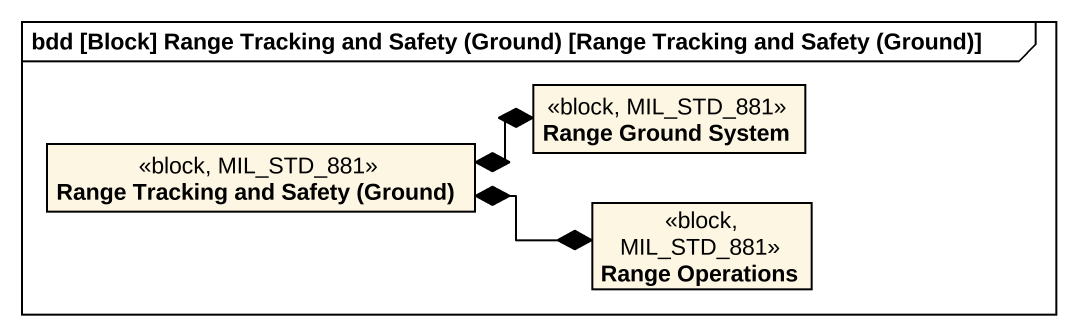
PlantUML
@startuml
mainframe bdd [Block] Range Tracking and Safety (Ground) [Range Tracking and Safety (Ground)]
hide circle
hide empty members
class "Range Ground System" as Range_Ground_System <<block, MIL_STD_881>>
class "Range Tracking and Safety (Ground)" as Range_Tracking_and_Safety <<block, MIL_STD_881>>
class "Range Operations" as Range_Operations <<block, MIL_STD_881>>
Range_Tracking_and_Safety *-right-* Range_Ground_System
Range_Tracking_and_Safety *-right-* Range_Operations
@enduml
